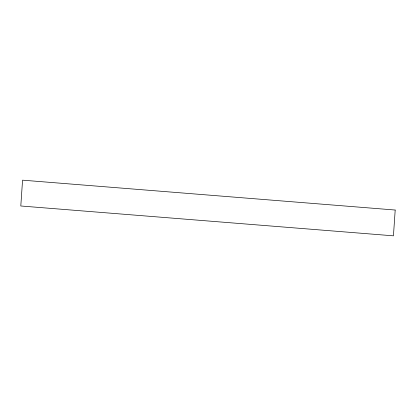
<?xml version="1.0" encoding="UTF-8"?>
<svg xmlns="http://www.w3.org/2000/svg" width="416" height="416" viewBox="0 0 416 416"><rect width="100%" height="100%" fill="white"/><g stroke="black" fill="none" stroke-linecap="round" stroke-linejoin="round"><path stroke-width="0.62" d="M395.2 210.012L393.442 235.83L20.8 205.988L22.558 180.17L395.06 210.023"/></g></svg>
